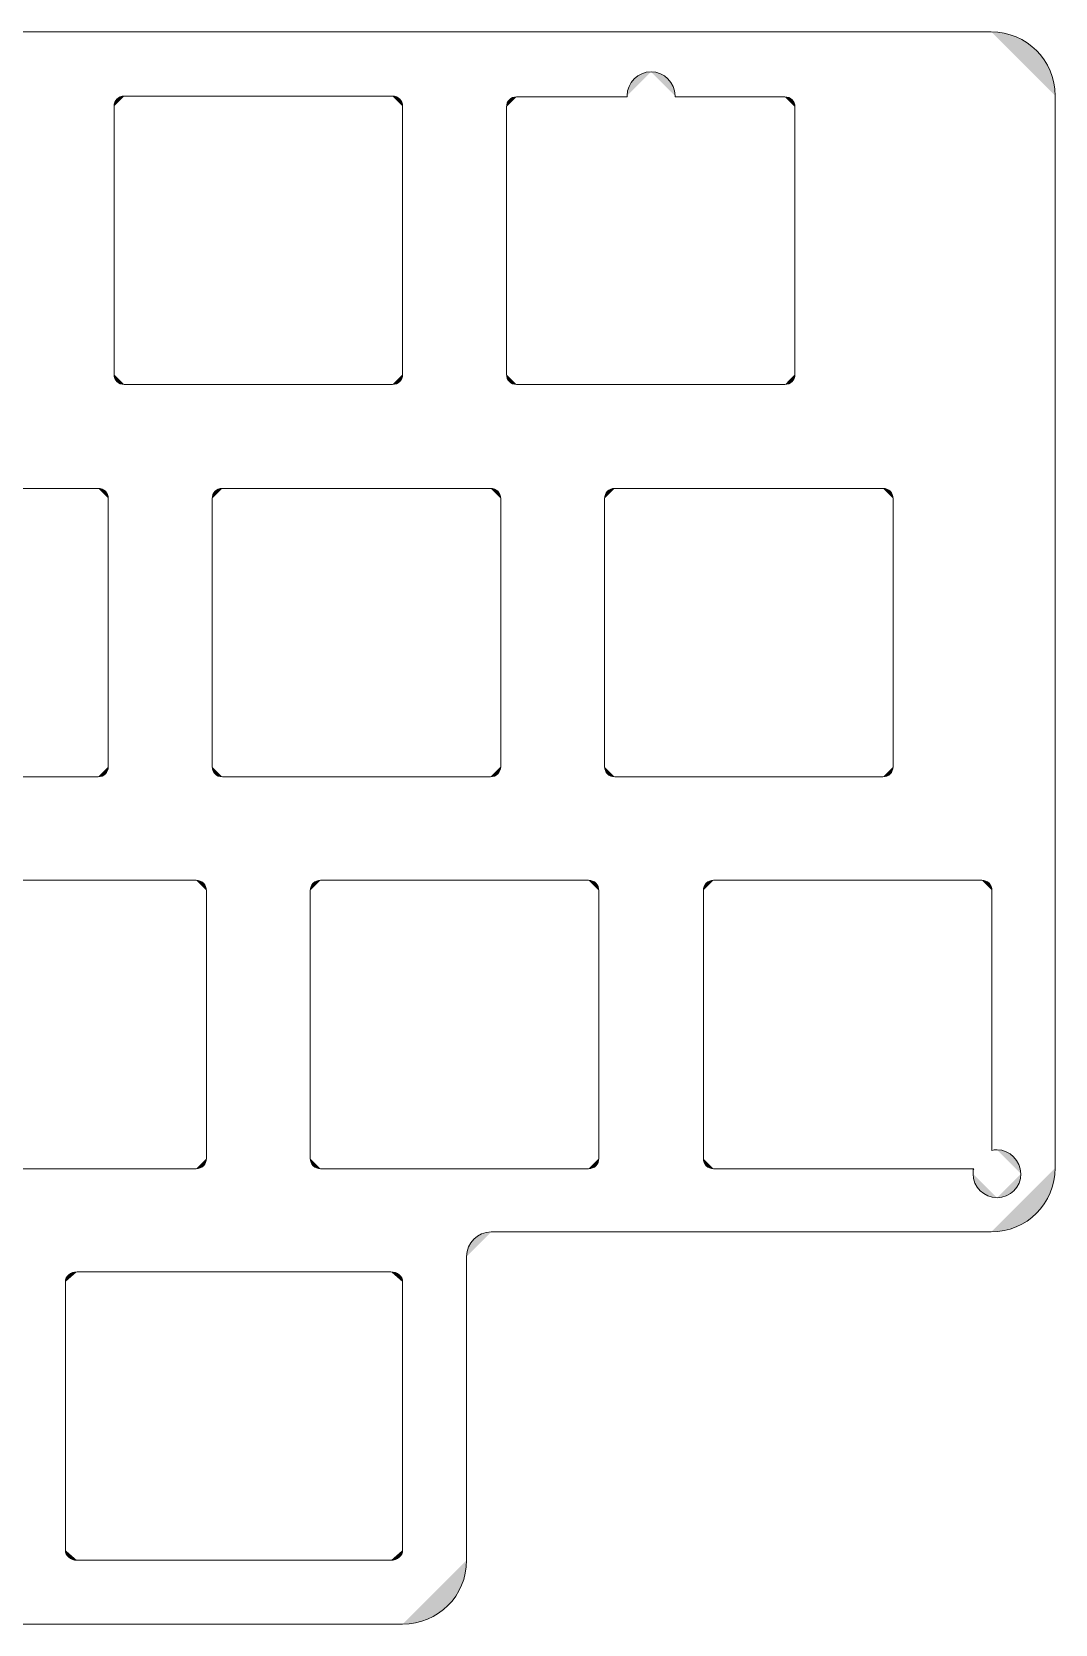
# Model space of a CAD drawing. Extents: x 323 to 1162, y 247 to 324.
# Drawn here: x 484 to 533.6, y 246.9 to 324.2 of the extents above; entities that cross this region are included whole.
import ezdxf

# ---------------------------------------------------------------- set-up
doc = ezdxf.new("R2010")
doc.units = 0
doc.header["$MEASUREMENT"] = 0
doc.layers.add('Layer 1', color=7, linetype='Continuous', lineweight=0)

# ---------------------------------------------------------------- blocks, each defined once
blk = doc.blocks.new('Block_1')
at = {"layer": 'Layer 1', "true_color": 0x2f2d31, "transparency": 33554687}
h = blk.add_hatch(color=250, dxfattribs=at)
h.dxf.hatch_style = 2
edge = h.paths.add_edge_path()
edge.add_spline(control_points=[(326.101, 324.172), (326.101, 324.172), (530.529, 324.172), (530.529, 324.172)], knot_values=[0, 0, 0, 0, 1, 1, 1, 1], degree=3, periodic=0)
edge.add_line((530.529, 324.172), (326.101, 324.172))
h = blk.add_hatch(color=250, dxfattribs=at)
h.dxf.hatch_style = 2
edge = h.paths.add_edge_path()
edge.add_spline(control_points=[(530.529, 324.172), (532.257, 324.172), (533.632, 322.797), (533.632, 321.069)], knot_values=[0, 0, 0, 0, 1, 1, 1, 1], degree=3, periodic=0)
edge.add_line((533.632, 321.069), (530.529, 324.172))
h = blk.add_hatch(color=250, dxfattribs=at)
h.dxf.hatch_style = 2
edge = h.paths.add_edge_path()
edge.add_spline(control_points=[(514.025, 322.232), (513.39, 322.232), (512.861, 321.703), (512.861, 321.069)], knot_values=[0, 0, 0, 0, 1, 1, 1, 1], degree=3, periodic=0)
edge.add_line((512.861, 321.069), (514.025, 322.232))
h = blk.add_hatch(color=250, dxfattribs=at)
h.dxf.hatch_style = 2
edge = h.paths.add_edge_path()
edge.add_spline(control_points=[(515.189, 321.069), (515.189, 321.703), (514.66, 322.232), (514.025, 322.232)], knot_values=[0, 0, 0, 0, 1, 1, 1, 1], degree=3, periodic=0)
edge.add_line((514.025, 322.232), (515.189, 321.069))
h = blk.add_hatch(color=250, dxfattribs=at)
h.dxf.hatch_style = 2
edge = h.paths.add_edge_path()
edge.add_spline(control_points=[(487.965, 320.556), (487.965, 320.839), (488.176, 321.051), (488.458, 321.051)], knot_values=[0, 0, 0, 0, 1, 1, 1, 1], degree=3, periodic=0)
edge.add_line((488.458, 321.051), (487.965, 320.556))
h = blk.add_hatch(color=250, dxfattribs=at)
h.dxf.hatch_style = 2
edge = h.paths.add_edge_path()
edge.add_spline(control_points=[(488.458, 321.051), (488.458, 321.051), (501.471, 321.051), (501.471, 321.051)], knot_values=[0, 0, 0, 0, 1, 1, 1, 1], degree=3, periodic=0)
edge.add_line((501.471, 321.051), (488.458, 321.051))
h = blk.add_hatch(color=250, dxfattribs=at)
h.dxf.hatch_style = 2
edge = h.paths.add_edge_path()
edge.add_spline(control_points=[(501.471, 321.051), (501.753, 321.051), (501.965, 320.839), (501.965, 320.556)], knot_values=[0, 0, 0, 0, 1, 1, 1, 1], degree=3, periodic=0)
edge.add_line((501.965, 320.556), (501.471, 321.051))
h = blk.add_hatch(color=250, dxfattribs=at)
h.dxf.hatch_style = 2
edge = h.paths.add_edge_path()
edge.add_spline(control_points=[(507.501, 321.016), (507.219, 321.016), (507.007, 320.804), (507.007, 320.522)], knot_values=[0, 0, 0, 0, 1, 1, 1, 1], degree=3, periodic=0)
edge.add_line((507.007, 320.522), (507.501, 321.016))
h = blk.add_hatch(color=250, dxfattribs=at)
h.dxf.hatch_style = 2
edge = h.paths.add_edge_path()
edge.add_spline(control_points=[(512.861, 321.016), (512.861, 321.016), (507.501, 321.016), (507.501, 321.016)], knot_values=[0, 0, 0, 0, 1, 1, 1, 1], degree=3, periodic=0)
edge.add_line((507.501, 321.016), (512.861, 321.016))
h = blk.add_hatch(color=250, dxfattribs=at)
h.dxf.hatch_style = 2
edge = h.paths.add_edge_path()
edge.add_spline(control_points=[(512.861, 321.051), (512.861, 321.051), (512.861, 321.016), (512.861, 321.016)], knot_values=[0, 0, 0, 0, 1, 1, 1, 1], degree=3, periodic=0)
edge.add_line((512.861, 321.016), (512.861, 321.051))
h = blk.add_hatch(color=250, dxfattribs=at)
h.dxf.hatch_style = 2
edge = h.paths.add_edge_path()
edge.add_spline(control_points=[(515.189, 321.016), (515.189, 321.016), (515.189, 321.051), (515.189, 321.051)], knot_values=[0, 0, 0, 0, 1, 1, 1, 1], degree=3, periodic=0)
edge.add_line((515.189, 321.051), (515.189, 321.016))
h = blk.add_hatch(color=250, dxfattribs=at)
h.dxf.hatch_style = 2
edge = h.paths.add_edge_path()
edge.add_spline(control_points=[(520.514, 321.016), (520.514, 321.016), (515.189, 321.016), (515.189, 321.016)], knot_values=[0, 0, 0, 0, 1, 1, 1, 1], degree=3, periodic=0)
edge.add_line((515.189, 321.016), (520.514, 321.016))
h = blk.add_hatch(color=250, dxfattribs=at)
h.dxf.hatch_style = 2
edge = h.paths.add_edge_path()
edge.add_spline(control_points=[(521.007, 320.522), (521.007, 320.804), (520.796, 321.016), (520.514, 321.016)], knot_values=[0, 0, 0, 0, 1, 1, 1, 1], degree=3, periodic=0)
edge.add_line((520.514, 321.016), (521.007, 320.522))
h = blk.add_hatch(color=250, dxfattribs=at)
h.dxf.hatch_style = 2
edge = h.paths.add_edge_path()
edge.add_spline(control_points=[(533.632, 321.069), (533.632, 321.069), (533.632, 269.018), (533.632, 269.018)], knot_values=[0, 0, 0, 0, 1, 1, 1, 1], degree=3, periodic=0)
edge.add_line((533.632, 269.018), (533.632, 321.069))
h = blk.add_hatch(color=250, dxfattribs=at)
h.dxf.hatch_style = 2
edge = h.paths.add_edge_path()
edge.add_spline(control_points=[(487.965, 307.546), (487.965, 307.546), (487.965, 320.556), (487.965, 320.556)], knot_values=[0, 0, 0, 0, 1, 1, 1, 1], degree=3, periodic=0)
edge.add_line((487.965, 320.556), (487.965, 307.546))
h = blk.add_hatch(color=250, dxfattribs=at)
h.dxf.hatch_style = 2
edge = h.paths.add_edge_path()
edge.add_spline(control_points=[(501.965, 320.556), (501.965, 320.556), (501.965, 307.546), (501.965, 307.546)], knot_values=[0, 0, 0, 0, 1, 1, 1, 1], degree=3, periodic=0)
edge.add_line((501.965, 307.546), (501.965, 320.556))
h = blk.add_hatch(color=250, dxfattribs=at)
h.dxf.hatch_style = 2
edge = h.paths.add_edge_path()
edge.add_spline(control_points=[(507.007, 320.522), (507.007, 320.522), (507.007, 307.545), (507.007, 307.545)], knot_values=[0, 0, 0, 0, 1, 1, 1, 1], degree=3, periodic=0)
edge.add_line((507.007, 307.545), (507.007, 320.522))
h = blk.add_hatch(color=250, dxfattribs=at)
h.dxf.hatch_style = 2
edge = h.paths.add_edge_path()
edge.add_spline(control_points=[(521.007, 307.545), (521.007, 307.545), (521.007, 320.522), (521.007, 320.522)], knot_values=[0, 0, 0, 0, 1, 1, 1, 1], degree=3, periodic=0)
edge.add_line((521.007, 320.522), (521.007, 307.545))
h = blk.add_hatch(color=250, dxfattribs=at)
h.dxf.hatch_style = 2
edge = h.paths.add_edge_path()
edge.add_spline(control_points=[(488.458, 307.051), (488.176, 307.051), (487.965, 307.263), (487.965, 307.546)], knot_values=[0, 0, 0, 0, 1, 1, 1, 1], degree=3, periodic=0)
edge.add_line((487.965, 307.546), (488.458, 307.051))
h = blk.add_hatch(color=250, dxfattribs=at)
h.dxf.hatch_style = 2
edge = h.paths.add_edge_path()
edge.add_spline(control_points=[(501.471, 307.051), (501.471, 307.051), (488.458, 307.051), (488.458, 307.051)], knot_values=[0, 0, 0, 0, 1, 1, 1, 1], degree=3, periodic=0)
edge.add_line((488.458, 307.051), (501.471, 307.051))
h = blk.add_hatch(color=250, dxfattribs=at)
h.dxf.hatch_style = 2
edge = h.paths.add_edge_path()
edge.add_spline(control_points=[(501.965, 307.546), (501.965, 307.263), (501.753, 307.051), (501.471, 307.051)], knot_values=[0, 0, 0, 0, 1, 1, 1, 1], degree=3, periodic=0)
edge.add_line((501.471, 307.051), (501.965, 307.546))
h = blk.add_hatch(color=250, dxfattribs=at)
h.dxf.hatch_style = 2
edge = h.paths.add_edge_path()
edge.add_spline(control_points=[(507.007, 307.545), (507.007, 307.263), (507.219, 307.051), (507.501, 307.051)], knot_values=[0, 0, 0, 0, 1, 1, 1, 1], degree=3, periodic=0)
edge.add_line((507.501, 307.051), (507.007, 307.545))
h = blk.add_hatch(color=250, dxfattribs=at)
h.dxf.hatch_style = 2
edge = h.paths.add_edge_path()
edge.add_spline(control_points=[(507.501, 307.051), (507.501, 307.051), (520.514, 307.051), (520.514, 307.051)], knot_values=[0, 0, 0, 0, 1, 1, 1, 1], degree=3, periodic=0)
edge.add_line((520.514, 307.051), (507.501, 307.051))
h = blk.add_hatch(color=250, dxfattribs=at)
h.dxf.hatch_style = 2
edge = h.paths.add_edge_path()
edge.add_spline(control_points=[(520.514, 307.051), (520.796, 307.051), (521.007, 307.263), (521.007, 307.545)], knot_values=[0, 0, 0, 0, 1, 1, 1, 1], degree=3, periodic=0)
edge.add_line((521.007, 307.545), (520.514, 307.051))
h = blk.add_hatch(color=250, dxfattribs=at)
h.dxf.hatch_style = 2
edge = h.paths.add_edge_path()
edge.add_spline(control_points=[(492.725, 301.513), (492.725, 301.796), (492.937, 302.008), (493.219, 302.008)], knot_values=[0, 0, 0, 0, 1, 1, 1, 1], degree=3, periodic=0)
edge.add_line((493.219, 302.008), (492.725, 301.513))
h = blk.add_hatch(color=250, dxfattribs=at)
h.dxf.hatch_style = 2
edge = h.paths.add_edge_path()
edge.add_spline(control_points=[(492.725, 288.503), (492.725, 288.503), (492.725, 301.513), (492.725, 301.513)], knot_values=[0, 0, 0, 0, 1, 1, 1, 1], degree=3, periodic=0)
edge.add_line((492.725, 301.513), (492.725, 288.503))
h = blk.add_hatch(color=250, dxfattribs=at)
h.dxf.hatch_style = 2
edge = h.paths.add_edge_path()
edge.add_spline(control_points=[(493.219, 302.008), (493.219, 302.008), (506.232, 302.008), (506.232, 302.008)], knot_values=[0, 0, 0, 0, 1, 1, 1, 1], degree=3, periodic=0)
edge.add_line((506.232, 302.008), (493.219, 302.008))
h = blk.add_hatch(color=250, dxfattribs=at)
h.dxf.hatch_style = 2
edge = h.paths.add_edge_path()
edge.add_spline(control_points=[(506.232, 302.008), (506.514, 302.008), (506.725, 301.796), (506.725, 301.513)], knot_values=[0, 0, 0, 0, 1, 1, 1, 1], degree=3, periodic=0)
edge.add_line((506.725, 301.513), (506.232, 302.008))
h = blk.add_hatch(color=250, dxfattribs=at)
h.dxf.hatch_style = 2
edge = h.paths.add_edge_path()
edge.add_spline(control_points=[(506.725, 301.513), (506.725, 301.513), (506.725, 288.503), (506.725, 288.503)], knot_values=[0, 0, 0, 0, 1, 1, 1, 1], degree=3, periodic=0)
edge.add_line((506.725, 288.503), (506.725, 301.513))
h = blk.add_hatch(color=250, dxfattribs=at)
h.dxf.hatch_style = 2
edge = h.paths.add_edge_path()
edge.add_spline(control_points=[(511.768, 301.513), (511.768, 301.796), (511.98, 302.008), (512.262, 302.008)], knot_values=[0, 0, 0, 0, 1, 1, 1, 1], degree=3, periodic=0)
edge.add_line((512.262, 302.008), (511.768, 301.513))
h = blk.add_hatch(color=250, dxfattribs=at)
h.dxf.hatch_style = 2
edge = h.paths.add_edge_path()
edge.add_spline(control_points=[(511.768, 288.503), (511.768, 288.503), (511.768, 301.513), (511.768, 301.513)], knot_values=[0, 0, 0, 0, 1, 1, 1, 1], degree=3, periodic=0)
edge.add_line((511.768, 301.513), (511.768, 288.503))
h = blk.add_hatch(color=250, dxfattribs=at)
h.dxf.hatch_style = 2
edge = h.paths.add_edge_path()
edge.add_spline(control_points=[(512.262, 302.008), (512.262, 302.008), (525.274, 302.008), (525.274, 302.008)], knot_values=[0, 0, 0, 0, 1, 1, 1, 1], degree=3, periodic=0)
edge.add_line((525.274, 302.008), (512.262, 302.008))
h = blk.add_hatch(color=250, dxfattribs=at)
h.dxf.hatch_style = 2
edge = h.paths.add_edge_path()
edge.add_spline(control_points=[(525.274, 302.008), (525.557, 302.008), (525.768, 301.796), (525.768, 301.513)], knot_values=[0, 0, 0, 0, 1, 1, 1, 1], degree=3, periodic=0)
edge.add_line((525.768, 301.513), (525.274, 302.008))
h = blk.add_hatch(color=250, dxfattribs=at)
h.dxf.hatch_style = 2
edge = h.paths.add_edge_path()
edge.add_spline(control_points=[(525.768, 301.513), (525.768, 301.513), (525.768, 288.503), (525.768, 288.503)], knot_values=[0, 0, 0, 0, 1, 1, 1, 1], degree=3, periodic=0)
edge.add_line((525.768, 288.503), (525.768, 301.513))
h = blk.add_hatch(color=250, dxfattribs=at)
h.dxf.hatch_style = 2
edge = h.paths.add_edge_path()
edge.add_spline(control_points=[(493.219, 288.008), (492.937, 288.008), (492.725, 288.22), (492.725, 288.503)], knot_values=[0, 0, 0, 0, 1, 1, 1, 1], degree=3, periodic=0)
edge.add_line((492.725, 288.503), (493.219, 288.008))
h = blk.add_hatch(color=250, dxfattribs=at)
h.dxf.hatch_style = 2
edge = h.paths.add_edge_path()
edge.add_spline(control_points=[(506.725, 288.503), (506.725, 288.22), (506.514, 288.008), (506.232, 288.008)], knot_values=[0, 0, 0, 0, 1, 1, 1, 1], degree=3, periodic=0)
edge.add_line((506.232, 288.008), (506.725, 288.503))
h = blk.add_hatch(color=250, dxfattribs=at)
h.dxf.hatch_style = 2
edge = h.paths.add_edge_path()
edge.add_spline(control_points=[(512.262, 288.008), (511.98, 288.008), (511.768, 288.22), (511.768, 288.503)], knot_values=[0, 0, 0, 0, 1, 1, 1, 1], degree=3, periodic=0)
edge.add_line((511.768, 288.503), (512.262, 288.008))
h = blk.add_hatch(color=250, dxfattribs=at)
h.dxf.hatch_style = 2
edge = h.paths.add_edge_path()
edge.add_spline(control_points=[(525.768, 288.503), (525.768, 288.22), (525.557, 288.008), (525.274, 288.008)], knot_values=[0, 0, 0, 0, 1, 1, 1, 1], degree=3, periodic=0)
edge.add_line((525.274, 288.008), (525.768, 288.503))
h = blk.add_hatch(color=250, dxfattribs=at)
h.dxf.hatch_style = 2
edge = h.paths.add_edge_path()
edge.add_spline(control_points=[(506.232, 288.008), (506.232, 288.008), (493.219, 288.008), (493.219, 288.008)], knot_values=[0, 0, 0, 0, 1, 1, 1, 1], degree=3, periodic=0)
edge.add_line((493.219, 288.008), (506.232, 288.008))
h = blk.add_hatch(color=250, dxfattribs=at)
h.dxf.hatch_style = 2
edge = h.paths.add_edge_path()
edge.add_spline(control_points=[(525.274, 288.008), (525.274, 288.008), (512.262, 288.008), (512.262, 288.008)], knot_values=[0, 0, 0, 0, 1, 1, 1, 1], degree=3, periodic=0)
edge.add_line((512.262, 288.008), (525.274, 288.008))
h = blk.add_hatch(color=250, dxfattribs=at)
h.dxf.hatch_style = 2
edge = h.paths.add_edge_path()
edge.add_spline(control_points=[(491.949, 282.983), (491.949, 282.983), (478.937, 282.983), (478.937, 282.983)], knot_values=[0, 0, 0, 0, 1, 1, 1, 1], degree=3, periodic=0)
edge.add_line((478.937, 282.983), (491.949, 282.983))
h = blk.add_hatch(color=250, dxfattribs=at)
h.dxf.hatch_style = 2
edge = h.paths.add_edge_path()
edge.add_spline(control_points=[(492.443, 282.489), (492.443, 282.771), (492.232, 282.983), (491.949, 282.983)], knot_values=[0, 0, 0, 0, 1, 1, 1, 1], degree=3, periodic=0)
edge.add_line((491.949, 282.983), (492.443, 282.489))
h = blk.add_hatch(color=250, dxfattribs=at)
h.dxf.hatch_style = 2
edge = h.paths.add_edge_path()
edge.add_spline(control_points=[(497.98, 282.983), (497.698, 282.983), (497.486, 282.771), (497.486, 282.489)], knot_values=[0, 0, 0, 0, 1, 1, 1, 1], degree=3, periodic=0)
edge.add_line((497.486, 282.489), (497.98, 282.983))
h = blk.add_hatch(color=250, dxfattribs=at)
h.dxf.hatch_style = 2
edge = h.paths.add_edge_path()
edge.add_spline(control_points=[(510.992, 282.983), (510.992, 282.983), (497.98, 282.983), (497.98, 282.983)], knot_values=[0, 0, 0, 0, 1, 1, 1, 1], degree=3, periodic=0)
edge.add_line((497.98, 282.983), (510.992, 282.983))
h = blk.add_hatch(color=250, dxfattribs=at)
h.dxf.hatch_style = 2
edge = h.paths.add_edge_path()
edge.add_spline(control_points=[(511.486, 282.489), (511.486, 282.771), (511.274, 282.983), (510.992, 282.983)], knot_values=[0, 0, 0, 0, 1, 1, 1, 1], degree=3, periodic=0)
edge.add_line((510.992, 282.983), (511.486, 282.489))
h = blk.add_hatch(color=250, dxfattribs=at)
h.dxf.hatch_style = 2
edge = h.paths.add_edge_path()
edge.add_spline(control_points=[(517.058, 282.983), (516.776, 282.983), (516.564, 282.771), (516.564, 282.489)], knot_values=[0, 0, 0, 0, 1, 1, 1, 1], degree=3, periodic=0)
edge.add_line((516.564, 282.489), (517.058, 282.983))
h = blk.add_hatch(color=250, dxfattribs=at)
h.dxf.hatch_style = 2
edge = h.paths.add_edge_path()
edge.add_spline(control_points=[(530.07, 282.983), (530.07, 282.983), (517.058, 282.983), (517.058, 282.983)], knot_values=[0, 0, 0, 0, 1, 1, 1, 1], degree=3, periodic=0)
edge.add_line((517.058, 282.983), (530.07, 282.983))
h = blk.add_hatch(color=250, dxfattribs=at)
h.dxf.hatch_style = 2
edge = h.paths.add_edge_path()
edge.add_spline(control_points=[(530.564, 282.489), (530.564, 282.771), (530.352, 282.983), (530.07, 282.983)], knot_values=[0, 0, 0, 0, 1, 1, 1, 1], degree=3, periodic=0)
edge.add_line((530.07, 282.983), (530.564, 282.489))
h = blk.add_hatch(color=250, dxfattribs=at)
h.dxf.hatch_style = 2
edge = h.paths.add_edge_path()
edge.add_spline(control_points=[(492.443, 269.477), (492.443, 269.477), (492.443, 282.489), (492.443, 282.489)], knot_values=[0, 0, 0, 0, 1, 1, 1, 1], degree=3, periodic=0)
edge.add_line((492.443, 282.489), (492.443, 269.477))
h = blk.add_hatch(color=250, dxfattribs=at)
h.dxf.hatch_style = 2
edge = h.paths.add_edge_path()
edge.add_spline(control_points=[(497.486, 282.489), (497.486, 282.489), (497.486, 269.477), (497.486, 269.477)], knot_values=[0, 0, 0, 0, 1, 1, 1, 1], degree=3, periodic=0)
edge.add_line((497.486, 269.477), (497.486, 282.489))
h = blk.add_hatch(color=250, dxfattribs=at)
h.dxf.hatch_style = 2
edge = h.paths.add_edge_path()
edge.add_spline(control_points=[(511.486, 269.477), (511.486, 269.477), (511.486, 282.489), (511.486, 282.489)], knot_values=[0, 0, 0, 0, 1, 1, 1, 1], degree=3, periodic=0)
edge.add_line((511.486, 282.489), (511.486, 269.477))
h = blk.add_hatch(color=250, dxfattribs=at)
h.dxf.hatch_style = 2
edge = h.paths.add_edge_path()
edge.add_spline(control_points=[(516.564, 282.489), (516.564, 282.489), (516.564, 269.477), (516.564, 269.477)], knot_values=[0, 0, 0, 0, 1, 1, 1, 1], degree=3, periodic=0)
edge.add_line((516.564, 269.477), (516.564, 282.489))
h = blk.add_hatch(color=250, dxfattribs=at)
h.dxf.hatch_style = 2
edge = h.paths.add_edge_path()
edge.add_spline(control_points=[(530.564, 269.865), (530.564, 270.535), (530.564, 282.489), (530.564, 282.489)], knot_values=[0, 0, 0, 0, 1, 1, 1, 1], degree=3, periodic=0)
edge.add_line((530.564, 282.489), (530.564, 269.865))
h = blk.add_hatch(color=250, dxfattribs=at)
h.dxf.hatch_style = 2
edge = h.paths.add_edge_path()
edge.add_spline(control_points=[(530.811, 269.9), (530.705, 269.9), (530.635, 269.9), (530.564, 269.865)], knot_values=[0, 0, 0, 0, 1, 1, 1, 1], degree=3, periodic=0)
edge.add_line((530.564, 269.865), (530.811, 269.9))
h = blk.add_hatch(color=250, dxfattribs=at)
h.dxf.hatch_style = 2
edge = h.paths.add_edge_path()
edge.add_spline(control_points=[(531.975, 268.736), (531.939, 269.371), (531.446, 269.9), (530.811, 269.9)], knot_values=[0, 0, 0, 0, 1, 1, 1, 1], degree=3, periodic=0)
edge.add_line((530.811, 269.9), (531.975, 268.736))
h = blk.add_hatch(color=250, dxfattribs=at)
h.dxf.hatch_style = 2
edge = h.paths.add_edge_path()
edge.add_spline(control_points=[(491.949, 268.983), (492.232, 268.983), (492.443, 269.195), (492.443, 269.477)], knot_values=[0, 0, 0, 0, 1, 1, 1, 1], degree=3, periodic=0)
edge.add_line((492.443, 269.477), (491.949, 268.983))
h = blk.add_hatch(color=250, dxfattribs=at)
h.dxf.hatch_style = 2
edge = h.paths.add_edge_path()
edge.add_spline(control_points=[(497.486, 269.477), (497.486, 269.195), (497.698, 268.983), (497.98, 268.983)], knot_values=[0, 0, 0, 0, 1, 1, 1, 1], degree=3, periodic=0)
edge.add_line((497.98, 268.983), (497.486, 269.477))
h = blk.add_hatch(color=250, dxfattribs=at)
h.dxf.hatch_style = 2
edge = h.paths.add_edge_path()
edge.add_spline(control_points=[(510.992, 268.983), (511.274, 268.983), (511.486, 269.195), (511.486, 269.477)], knot_values=[0, 0, 0, 0, 1, 1, 1, 1], degree=3, periodic=0)
edge.add_line((511.486, 269.477), (510.992, 268.983))
h = blk.add_hatch(color=250, dxfattribs=at)
h.dxf.hatch_style = 2
edge = h.paths.add_edge_path()
edge.add_spline(control_points=[(516.564, 269.477), (516.564, 269.195), (516.776, 268.983), (517.058, 268.983)], knot_values=[0, 0, 0, 0, 1, 1, 1, 1], degree=3, periodic=0)
edge.add_line((517.058, 268.983), (516.564, 269.477))
h = blk.add_hatch(color=250, dxfattribs=at)
h.dxf.hatch_style = 2
edge = h.paths.add_edge_path()
edge.add_spline(control_points=[(533.632, 269.018), (533.632, 267.29), (532.257, 265.915), (530.529, 265.915)], knot_values=[0, 0, 0, 0, 1, 1, 1, 1], degree=3, periodic=0)
edge.add_line((530.529, 265.915), (533.632, 269.018))
h = blk.add_hatch(color=250, dxfattribs=at)
h.dxf.hatch_style = 2
edge = h.paths.add_edge_path()
edge.add_spline(control_points=[(478.937, 268.983), (478.937, 268.983), (491.949, 268.983), (491.949, 268.983)], knot_values=[0, 0, 0, 0, 1, 1, 1, 1], degree=3, periodic=0)
edge.add_line((491.949, 268.983), (478.937, 268.983))
h = blk.add_hatch(color=250, dxfattribs=at)
h.dxf.hatch_style = 2
edge = h.paths.add_edge_path()
edge.add_spline(control_points=[(497.98, 268.983), (497.98, 268.983), (510.992, 268.983), (510.992, 268.983)], knot_values=[0, 0, 0, 0, 1, 1, 1, 1], degree=3, periodic=0)
edge.add_line((510.992, 268.983), (497.98, 268.983))
h = blk.add_hatch(color=250, dxfattribs=at)
h.dxf.hatch_style = 2
edge = h.paths.add_edge_path()
edge.add_spline(control_points=[(517.058, 268.983), (517.058, 268.983), (529.682, 268.983), (529.682, 268.983)], knot_values=[0, 0, 0, 0, 1, 1, 1, 1], degree=3, periodic=0)
edge.add_line((529.682, 268.983), (517.058, 268.983))
h = blk.add_hatch(color=250, dxfattribs=at)
h.dxf.hatch_style = 2
edge = h.paths.add_edge_path()
edge.add_spline(control_points=[(529.682, 268.983), (529.647, 268.912), (529.647, 268.807), (529.647, 268.736)], knot_values=[0, 0, 0, 0, 1, 1, 1, 1], degree=3, periodic=0)
edge.add_line((529.647, 268.736), (529.682, 268.983))
h = blk.add_hatch(color=250, dxfattribs=at)
h.dxf.hatch_style = 2
edge = h.paths.add_edge_path()
edge.add_spline(control_points=[(529.647, 268.736), (529.647, 268.101), (530.176, 267.572), (530.811, 267.572)], knot_values=[0, 0, 0, 0, 1, 1, 1, 1], degree=3, periodic=0)
edge.add_line((530.811, 267.572), (529.647, 268.736))
h = blk.add_hatch(color=250, dxfattribs=at)
h.dxf.hatch_style = 2
edge = h.paths.add_edge_path()
edge.add_spline(control_points=[(530.811, 267.572), (531.446, 267.572), (531.975, 268.101), (531.975, 268.736)], knot_values=[0, 0, 0, 0, 1, 1, 1, 1], degree=3, periodic=0)
edge.add_line((531.975, 268.736), (530.811, 267.572))
h = blk.add_hatch(color=250, dxfattribs=at)
h.dxf.hatch_style = 2
edge = h.paths.add_edge_path()
edge.add_spline(control_points=[(506.267, 265.915), (505.597, 265.915), (505.068, 265.386), (505.068, 264.716)], knot_values=[0, 0, 0, 0, 1, 1, 1, 1], degree=3, periodic=0)
edge.add_line((505.068, 264.716), (506.267, 265.915))
h = blk.add_hatch(color=250, dxfattribs=at)
h.dxf.hatch_style = 2
edge = h.paths.add_edge_path()
edge.add_spline(control_points=[(530.529, 265.915), (530.529, 265.915), (506.267, 265.915), (506.267, 265.915)], knot_values=[0, 0, 0, 0, 1, 1, 1, 1], degree=3, periodic=0)
edge.add_line((506.267, 265.915), (530.529, 265.915))
h = blk.add_hatch(color=250, dxfattribs=at)
h.dxf.hatch_style = 2
edge = h.paths.add_edge_path()
edge.add_spline(control_points=[(505.068, 264.716), (505.068, 264.716), (505.068, 249.975), (505.068, 249.975)], knot_values=[0, 0, 0, 0, 1, 1, 1, 1], degree=3, periodic=0)
edge.add_line((505.068, 249.975), (505.068, 264.716))
h = blk.add_hatch(color=250, dxfattribs=at)
h.dxf.hatch_style = 2
edge = h.paths.add_edge_path()
edge.add_spline(control_points=[(485.602, 263.48), (485.602, 263.763), (485.849, 263.975), (486.166, 263.975)], knot_values=[0, 0, 0, 0, 1, 1, 1, 1], degree=3, periodic=0)
edge.add_line((486.166, 263.975), (485.602, 263.48))
h = blk.add_hatch(color=250, dxfattribs=at)
h.dxf.hatch_style = 2
edge = h.paths.add_edge_path()
edge.add_spline(control_points=[(486.166, 263.975), (486.166, 263.975), (501.4, 263.975), (501.4, 263.975)], knot_values=[0, 0, 0, 0, 1, 1, 1, 1], degree=3, periodic=0)
edge.add_line((501.4, 263.975), (486.166, 263.975))
h = blk.add_hatch(color=250, dxfattribs=at)
h.dxf.hatch_style = 2
edge = h.paths.add_edge_path()
edge.add_spline(control_points=[(501.4, 263.975), (501.718, 263.975), (501.965, 263.763), (501.965, 263.48)], knot_values=[0, 0, 0, 0, 1, 1, 1, 1], degree=3, periodic=0)
edge.add_line((501.965, 263.48), (501.4, 263.975))
h = blk.add_hatch(color=250, dxfattribs=at)
h.dxf.hatch_style = 2
edge = h.paths.add_edge_path()
edge.add_spline(control_points=[(485.602, 250.47), (485.602, 250.47), (485.602, 263.48), (485.602, 263.48)], knot_values=[0, 0, 0, 0, 1, 1, 1, 1], degree=3, periodic=0)
edge.add_line((485.602, 263.48), (485.602, 250.47))
h = blk.add_hatch(color=250, dxfattribs=at)
h.dxf.hatch_style = 2
edge = h.paths.add_edge_path()
edge.add_spline(control_points=[(501.965, 263.48), (501.965, 263.48), (501.965, 250.47), (501.965, 250.47)], knot_values=[0, 0, 0, 0, 1, 1, 1, 1], degree=3, periodic=0)
edge.add_line((501.965, 250.47), (501.965, 263.48))
h = blk.add_hatch(color=250, dxfattribs=at)
h.dxf.hatch_style = 2
edge = h.paths.add_edge_path()
edge.add_spline(control_points=[(486.166, 249.975), (485.849, 249.975), (485.602, 250.188), (485.602, 250.47)], knot_values=[0, 0, 0, 0, 1, 1, 1, 1], degree=3, periodic=0)
edge.add_line((485.602, 250.47), (486.166, 249.975))
h = blk.add_hatch(color=250, dxfattribs=at)
h.dxf.hatch_style = 2
edge = h.paths.add_edge_path()
edge.add_spline(control_points=[(501.965, 250.47), (501.965, 250.188), (501.718, 249.975), (501.4, 249.975)], knot_values=[0, 0, 0, 0, 1, 1, 1, 1], degree=3, periodic=0)
edge.add_line((501.4, 249.975), (501.965, 250.47))
h = blk.add_hatch(color=250, dxfattribs=at)
h.dxf.hatch_style = 2
edge = h.paths.add_edge_path()
edge.add_spline(control_points=[(501.4, 249.975), (501.4, 249.975), (486.166, 249.975), (486.166, 249.975)], knot_values=[0, 0, 0, 0, 1, 1, 1, 1], degree=3, periodic=0)
edge.add_line((486.166, 249.975), (501.4, 249.975))
h = blk.add_hatch(color=250, dxfattribs=at)
h.dxf.hatch_style = 2
edge = h.paths.add_edge_path()
edge.add_spline(control_points=[(505.068, 249.975), (505.068, 248.247), (503.693, 246.872), (501.965, 246.872)], knot_values=[0, 0, 0, 0, 1, 1, 1, 1], degree=3, periodic=0)
edge.add_line((501.965, 246.872), (505.068, 249.975))
h = blk.add_hatch(color=250, dxfattribs=at)
h.dxf.hatch_style = 2
edge = h.paths.add_edge_path()
edge.add_spline(control_points=[(501.965, 246.872), (501.965, 246.872), (354.665, 246.872), (354.665, 246.872)], knot_values=[0, 0, 0, 0, 1, 1, 1, 1], degree=3, periodic=0)
edge.add_line((354.665, 246.872), (501.965, 246.872))
at = {"layer": 'Layer 1', "color": 250, "lineweight": 20, "true_color": 0x2f2d31}
for points in [[(326.101, 324.172), (326.101, 324.172), (530.529, 324.172), (530.529, 324.172)], [(530.529, 324.172), (532.257, 324.172), (533.632, 322.797), (533.632, 321.069)], [(514.025, 322.232), (513.39, 322.232), (512.861, 321.703), (512.861, 321.069)], [(515.189, 321.069), (515.189, 321.703), (514.66, 322.232), (514.025, 322.232)], [(487.965, 320.556), (487.965, 320.839), (488.176, 321.051), (488.458, 321.051)], [(488.458, 321.051), (488.458, 321.051), (501.471, 321.051), (501.471, 321.051)], [(501.471, 321.051), (501.753, 321.051), (501.965, 320.839), (501.965, 320.556)], [(507.501, 321.016), (507.219, 321.016), (507.007, 320.804), (507.007, 320.522)], [(512.861, 321.016), (512.861, 321.016), (507.501, 321.016), (507.501, 321.016)], [(512.861, 321.051), (512.861, 321.051), (512.861, 321.016), (512.861, 321.016)], [(515.189, 321.016), (515.189, 321.016), (515.189, 321.051), (515.189, 321.051)], [(520.514, 321.016), (520.514, 321.016), (515.189, 321.016), (515.189, 321.016)], [(521.007, 320.522), (521.007, 320.804), (520.796, 321.016), (520.514, 321.016)], [(533.632, 321.069), (533.632, 321.069), (533.632, 269.018), (533.632, 269.018)], [(487.965, 307.546), (487.965, 307.546), (487.965, 320.556), (487.965, 320.556)], [(501.965, 320.556), (501.965, 320.556), (501.965, 307.546), (501.965, 307.546)], [(507.007, 320.522), (507.007, 320.522), (507.007, 307.545), (507.007, 307.545)], [(521.007, 307.545), (521.007, 307.545), (521.007, 320.522), (521.007, 320.522)], [(488.458, 307.051), (488.176, 307.051), (487.965, 307.263), (487.965, 307.546)], [(501.471, 307.051), (501.471, 307.051), (488.458, 307.051), (488.458, 307.051)], [(501.965, 307.546), (501.965, 307.263), (501.753, 307.051), (501.471, 307.051)], [(507.007, 307.545), (507.007, 307.263), (507.219, 307.051), (507.501, 307.051)], [(507.501, 307.051), (507.501, 307.051), (520.514, 307.051), (520.514, 307.051)], [(520.514, 307.051), (520.796, 307.051), (521.007, 307.263), (521.007, 307.545)], [(492.725, 301.513), (492.725, 301.796), (492.937, 302.008), (493.219, 302.008)], [(492.725, 288.503), (492.725, 288.503), (492.725, 301.513), (492.725, 301.513)], [(493.219, 302.008), (493.219, 302.008), (506.232, 302.008), (506.232, 302.008)], [(506.232, 302.008), (506.514, 302.008), (506.725, 301.796), (506.725, 301.513)], [(506.725, 301.513), (506.725, 301.513), (506.725, 288.503), (506.725, 288.503)], [(511.768, 301.513), (511.768, 301.796), (511.98, 302.008), (512.262, 302.008)], [(511.768, 288.503), (511.768, 288.503), (511.768, 301.513), (511.768, 301.513)], [(512.262, 302.008), (512.262, 302.008), (525.274, 302.008), (525.274, 302.008)], [(525.274, 302.008), (525.557, 302.008), (525.768, 301.796), (525.768, 301.513)], [(525.768, 301.513), (525.768, 301.513), (525.768, 288.503), (525.768, 288.503)], [(493.219, 288.008), (492.937, 288.008), (492.725, 288.22), (492.725, 288.503)], [(506.725, 288.503), (506.725, 288.22), (506.514, 288.008), (506.232, 288.008)], [(512.262, 288.008), (511.98, 288.008), (511.768, 288.22), (511.768, 288.503)], [(525.768, 288.503), (525.768, 288.22), (525.557, 288.008), (525.274, 288.008)], [(506.232, 288.008), (506.232, 288.008), (493.219, 288.008), (493.219, 288.008)], [(525.274, 288.008), (525.274, 288.008), (512.262, 288.008), (512.262, 288.008)], [(491.949, 282.983), (491.949, 282.983), (478.937, 282.983), (478.937, 282.983)], [(492.443, 282.489), (492.443, 282.771), (492.232, 282.983), (491.949, 282.983)], [(497.98, 282.983), (497.698, 282.983), (497.486, 282.771), (497.486, 282.489)], [(510.992, 282.983), (510.992, 282.983), (497.98, 282.983), (497.98, 282.983)], [(511.486, 282.489), (511.486, 282.771), (511.274, 282.983), (510.992, 282.983)], [(517.058, 282.983), (516.776, 282.983), (516.564, 282.771), (516.564, 282.489)], [(530.07, 282.983), (530.07, 282.983), (517.058, 282.983), (517.058, 282.983)], [(530.564, 282.489), (530.564, 282.771), (530.352, 282.983), (530.07, 282.983)], [(492.443, 269.477), (492.443, 269.477), (492.443, 282.489), (492.443, 282.489)], [(497.486, 282.489), (497.486, 282.489), (497.486, 269.477), (497.486, 269.477)], [(511.486, 269.477), (511.486, 269.477), (511.486, 282.489), (511.486, 282.489)], [(516.564, 282.489), (516.564, 282.489), (516.564, 269.477), (516.564, 269.477)], [(530.564, 269.865), (530.564, 270.535), (530.564, 282.489), (530.564, 282.489)], [(530.811, 269.9), (530.705, 269.9), (530.635, 269.9), (530.564, 269.865)], [(531.975, 268.736), (531.939, 269.371), (531.446, 269.9), (530.811, 269.9)], [(491.949, 268.983), (492.232, 268.983), (492.443, 269.195), (492.443, 269.477)], [(497.486, 269.477), (497.486, 269.195), (497.698, 268.983), (497.98, 268.983)], [(510.992, 268.983), (511.274, 268.983), (511.486, 269.195), (511.486, 269.477)], [(516.564, 269.477), (516.564, 269.195), (516.776, 268.983), (517.058, 268.983)], [(533.632, 269.018), (533.632, 267.29), (532.257, 265.915), (530.529, 265.915)], [(478.937, 268.983), (478.937, 268.983), (491.949, 268.983), (491.949, 268.983)], [(497.98, 268.983), (497.98, 268.983), (510.992, 268.983), (510.992, 268.983)], [(517.058, 268.983), (517.058, 268.983), (529.682, 268.983), (529.682, 268.983)], [(529.682, 268.983), (529.647, 268.912), (529.647, 268.807), (529.647, 268.736)], [(529.647, 268.736), (529.647, 268.101), (530.176, 267.572), (530.811, 267.572)], [(530.811, 267.572), (531.446, 267.572), (531.975, 268.101), (531.975, 268.736)], [(506.267, 265.915), (505.597, 265.915), (505.068, 265.386), (505.068, 264.716)], [(530.529, 265.915), (530.529, 265.915), (506.267, 265.915), (506.267, 265.915)], [(505.068, 264.716), (505.068, 264.716), (505.068, 249.975), (505.068, 249.975)], [(485.602, 263.48), (485.602, 263.763), (485.849, 263.975), (486.166, 263.975)], [(486.166, 263.975), (486.166, 263.975), (501.4, 263.975), (501.4, 263.975)], [(501.4, 263.975), (501.718, 263.975), (501.965, 263.763), (501.965, 263.48)], [(485.602, 250.47), (485.602, 250.47), (485.602, 263.48), (485.602, 263.48)], [(501.965, 263.48), (501.965, 263.48), (501.965, 250.47), (501.965, 250.47)], [(486.166, 249.975), (485.849, 249.975), (485.602, 250.188), (485.602, 250.47)], [(501.965, 250.47), (501.965, 250.188), (501.718, 249.975), (501.4, 249.975)], [(501.4, 249.975), (501.4, 249.975), (486.166, 249.975), (486.166, 249.975)], [(505.068, 249.975), (505.068, 248.247), (503.693, 246.872), (501.965, 246.872)], [(501.965, 246.872), (501.965, 246.872), (354.665, 246.872), (354.665, 246.872)]]:
    blk.add_open_spline(points, degree=3, dxfattribs=at)

msp = doc.modelspace()

# ---------------------------------------------------------------- hatches: boundary and pattern name
at = {"layer": 'Layer 1', "true_color": 0x2f2d31, "transparency": 33554687}
h = msp.add_hatch(color=250, dxfattribs=at)
h.dxf.hatch_style = 2
edge = h.paths.add_edge_path()
edge.add_spline(control_points=[(474.176, 302.008), (474.176, 302.008), (487.189, 302.008), (487.189, 302.008)], knot_values=[0, 0, 0, 0, 1, 1, 1, 1], degree=3, periodic=0)
edge.add_line((487.189, 302.008), (474.176, 302.008))
h = msp.add_hatch(color=250, dxfattribs=at)
h.dxf.hatch_style = 2
edge = h.paths.add_edge_path()
edge.add_spline(control_points=[(487.189, 302.008), (487.471, 302.008), (487.683, 301.796), (487.683, 301.513)], knot_values=[0, 0, 0, 0, 1, 1, 1, 1], degree=3, periodic=0)
edge.add_line((487.683, 301.513), (487.189, 302.008))
h = msp.add_hatch(color=250, dxfattribs=at)
h.dxf.hatch_style = 2
edge = h.paths.add_edge_path()
edge.add_spline(control_points=[(487.683, 301.513), (487.683, 301.513), (487.683, 288.503), (487.683, 288.503)], knot_values=[0, 0, 0, 0, 1, 1, 1, 1], degree=3, periodic=0)
edge.add_line((487.683, 288.503), (487.683, 301.513))
h = msp.add_hatch(color=250, dxfattribs=at)
h.dxf.hatch_style = 2
edge = h.paths.add_edge_path()
edge.add_spline(control_points=[(487.683, 288.503), (487.683, 288.22), (487.471, 288.008), (487.189, 288.008)], knot_values=[0, 0, 0, 0, 1, 1, 1, 1], degree=3, periodic=0)
edge.add_line((487.189, 288.008), (487.683, 288.503))
h = msp.add_hatch(color=250, dxfattribs=at)
h.dxf.hatch_style = 2
edge = h.paths.add_edge_path()
edge.add_spline(control_points=[(487.189, 288.008), (487.189, 288.008), (474.176, 288.008), (474.176, 288.008)], knot_values=[0, 0, 0, 0, 1, 1, 1, 1], degree=3, periodic=0)
edge.add_line((474.176, 288.008), (487.189, 288.008))

# ---------------------------------------------------------------- linework, layer by layer
at = {"layer": 'Layer 1', "color": 250, "lineweight": 20, "true_color": 0x2f2d31}
for points in [[(474.176, 302.008), (474.176, 302.008), (487.189, 302.008), (487.189, 302.008)], [(487.189, 302.008), (487.471, 302.008), (487.683, 301.796), (487.683, 301.513)], [(487.683, 301.513), (487.683, 301.513), (487.683, 288.503), (487.683, 288.503)], [(487.683, 288.503), (487.683, 288.22), (487.471, 288.008), (487.189, 288.008)], [(487.189, 288.008), (487.189, 288.008), (474.176, 288.008), (474.176, 288.008)]]:
    msp.add_open_spline(points, degree=3, dxfattribs=at)

# ---------------------------------------------------------------- block references
at = {"layer": 'Layer 1'}
msp.add_blockref('Block_1', (0, 0), dxfattribs=at)

doc.saveas('drawing.dxf')
